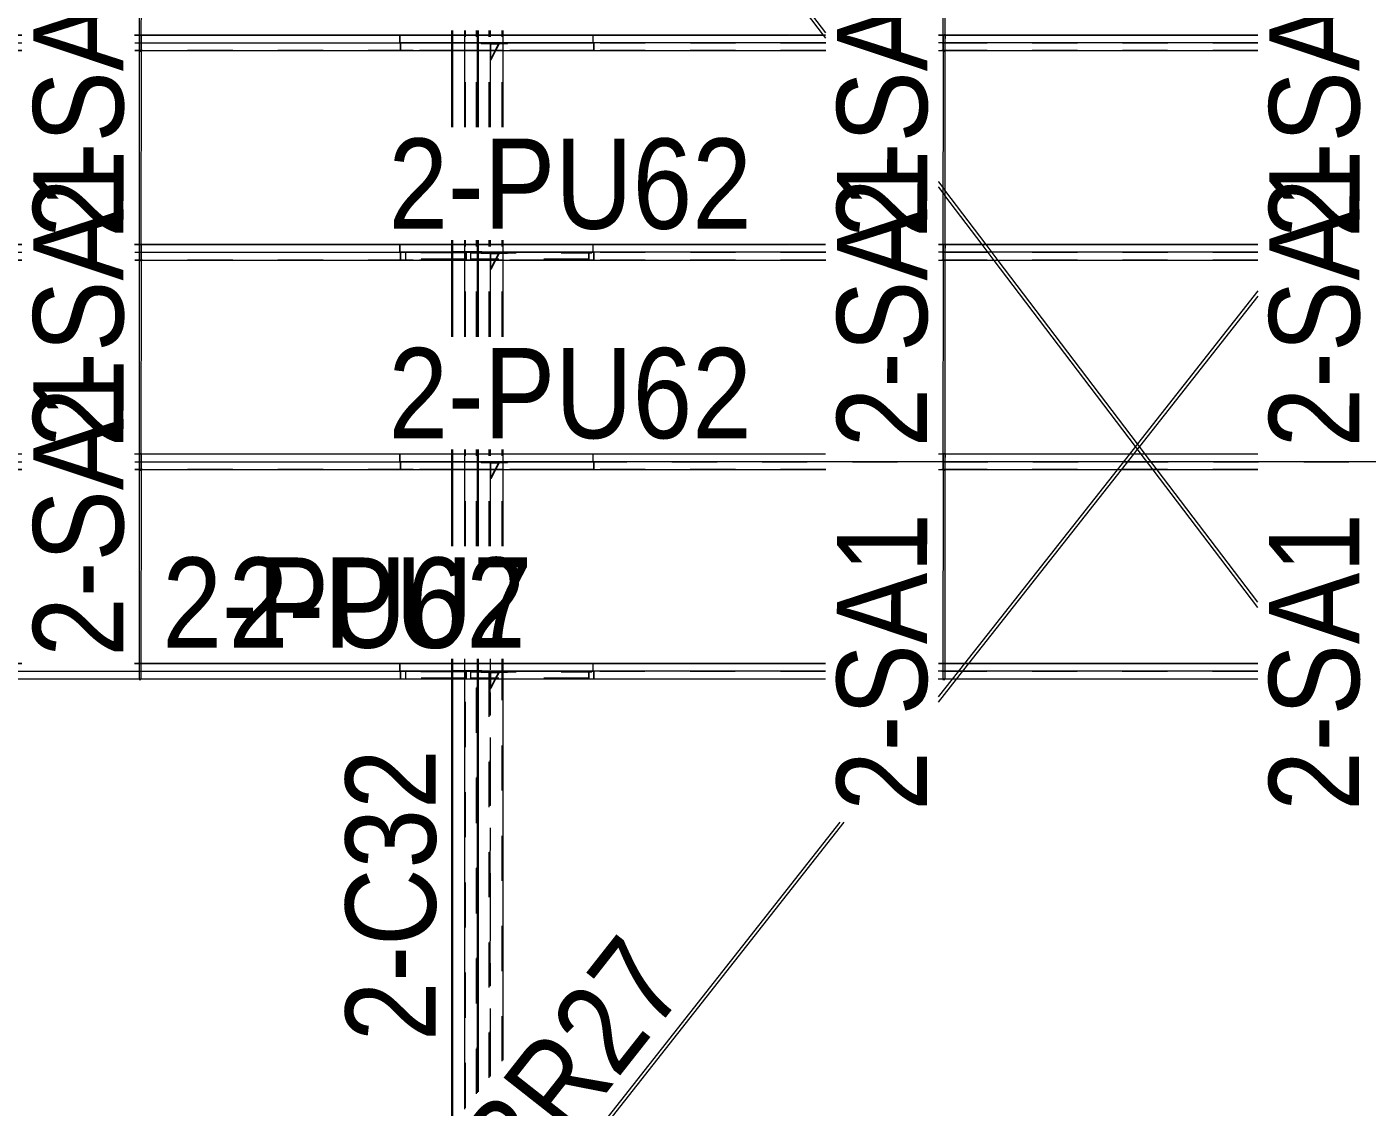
# Model space of a CAD drawing. Header units: millimetres. Extents: x -72 to 1100, y -472 to 348.
# Drawn here: x 29.5 to 88.9, y 9.3 to 57.2 of the extents above; entities that cross this region are included whole.
import ezdxf

# ---------------------------------------------------------------- set-up
doc = ezdxf.new("R2010")
doc.units = ezdxf.units.MM
for name, pattern in [('XKITLINE00', [0]), ('XKITLINE02', [4, 2, -2]), ('XKITLINE03', [6, 3, -1, 1, -1])]:
    doc.linetypes.add(name, pattern=pattern)
for name, color, linetype, lineweight in [('Part', 2, 'Continuous', 0), ('PartMark', 7, 'Continuous', 0), ('S-grid', 1, 'Continuous', 0)]:
    doc.layers.add(name, color=color, linetype=linetype, lineweight=lineweight)
doc.styles.add('ARIAL', font='ARIAL.TTF')

# ---------------------------------------------------------------- blocks, each defined once
blk = doc.blocks.new('*A123')
at = {"layer": 'Part', "color": 2, "linetype": 'XKITLINE00', "lineweight": 0}
for p, q in [((84.079, 45.478), (78.744, 38.7)), ((84.079, 45.25), (78.832, 38.584)), ((78.654, 38.585), (78.39, 38.25)), ((78.746, 38.474), (78.569, 38.25)), ((77.838, 37.549), (71.081, 28.964)), ((78.017, 37.549), (71.261, 28.964)), ((70.529, 28.263), (69.916, 27.484)), ((70.708, 28.263), (69.916, 27.256)), ((65.549, 21.935), (50.623, 2.971)), ((65.728, 21.935), (50.623, 2.744))]:
    blk.add_line(p, q, dxfattribs=at)
at = {"layer": 'Part', "color": 7, "linetype": 'XKITLINE02', "lineweight": 0}
for p, q in [((78.744, 38.7), (78.654, 38.585)), ((78.39, 38.25), (77.838, 37.549)), ((78.569, 38.25), (78.017, 37.549)), ((78.832, 38.584), (78.746, 38.474)), ((71.081, 28.964), (70.529, 28.263)), ((71.261, 28.964), (70.708, 28.263))]:
    blk.add_line(p, q, dxfattribs=at)
blk = doc.blocks.new('*A124')
at = {"layer": 'Part', "color": 2, "linetype": 'XKITLINE00', "lineweight": 0}
for p, q in [((58.299, 65.406), (64.814, 56.821)), ((58.475, 65.406), (64.918, 56.917)), ((69.921, 50.325), (69.931, 50.311)), ((69.921, 50.092), (69.931, 50.079)), ((69.931, 50.311), (70.121, 50.062)), ((69.931, 50.079), (70.12, 49.829)), ((72.038, 47.536), (70.206, 49.949)), ((71.861, 47.536), (70.206, 49.717)), ((78.654, 38.585), (72.393, 46.834)), ((78.748, 38.695), (72.57, 46.834)), ((78.908, 38.25), (78.742, 38.469)), ((79.085, 38.25), (78.832, 38.584)), ((84.074, 31.444), (79.441, 37.549)), ((84.074, 31.676), (79.617, 37.549))]:
    blk.add_line(p, q, dxfattribs=at)
at = {"layer": 'Part', "color": 7, "linetype": 'XKITLINE02', "lineweight": 0}
for p, q in [((64.814, 56.821), (64.918, 56.684)), ((70.121, 50.062), (70.206, 49.949)), ((70.12, 49.829), (70.206, 49.717)), ((72.393, 46.834), (71.861, 47.536)), ((72.57, 46.834), (72.038, 47.536)), ((78.832, 38.584), (78.748, 38.695)), ((78.742, 38.469), (78.654, 38.585)), ((79.441, 37.549), (78.908, 38.25)), ((79.617, 37.549), (79.085, 38.25))]:
    blk.add_line(p, q, dxfattribs=at)
blk = doc.blocks.new('*A126')
at = {"layer": 'Part', "color": 7, "linetype": 'XKITLINE02', "lineweight": 0}
for p, q in [((46.049, 56.821), (46.049, 56.464)), ((46.052, 56.821), (46.049, 56.821)), ((64.928, 56.464), (46.049, 56.464)), ((46.05, 56.809), (46.052, 56.809)), ((46.052, 56.809), (46.05, 56.809)), ((46.082, 56.477), (46.05, 56.477)), ((46.082, 56.464), (46.082, 56.133)), ((84.081, 56.464), (69.928, 56.464)), ((84.071, 56.821), (70.118, 56.821)), ((70.214, 56.821), (70.118, 56.821)), ((84.071, 56.809), (70.118, 56.809)), ((70.214, 56.809), (70.118, 56.809)), ((46.082, 56.133), (46.08, 56.133)), ((46.08, 56.133), (46.08, 56.12)), ((64.927, 56.133), (46.08, 56.133)), ((46.08, 56.12), (46.082, 56.12)), ((46.082, 56.12), (46.08, 56.12)), ((84.08, 56.133), (69.927, 56.133))]:
    blk.add_line(p, q, dxfattribs=at)
at = {"layer": 'Part', "color": 2, "linetype": 'XKITLINE00', "lineweight": 0}
for p, q in [((46.05, 56.477), (46.05, 56.809)), ((46.052, 56.809), (46.052, 56.821)), ((64.918, 56.821), (46.052, 56.821)), ((64.918, 56.809), (46.052, 56.809)), ((46.082, 56.12), (46.082, 56.477)), ((64.928, 56.477), (46.082, 56.477)), ((69.928, 56.821), (69.918, 56.821)), ((69.928, 56.809), (69.918, 56.809)), ((70.118, 56.821), (69.928, 56.821)), ((70.118, 56.809), (69.928, 56.809)), ((84.081, 56.477), (69.928, 56.477)), ((84.071, 56.821), (70.214, 56.821)), ((84.071, 56.809), (70.214, 56.809)), ((64.927, 56.12), (46.082, 56.12)), ((84.08, 56.12), (69.927, 56.12))]:
    blk.add_line(p, q, dxfattribs=at)
blk = doc.blocks.new('*A127')
at = {"layer": 'Part', "color": 7, "linetype": 'XKITLINE02', "lineweight": 0}
for p, q in [((46.049, 47.536), (46.049, 47.179)), ((46.052, 47.536), (46.049, 47.536)), ((46.05, 47.523), (46.052, 47.523)), ((46.052, 47.523), (46.05, 47.523)), ((84.071, 47.536), (70.118, 47.536)), ((70.214, 47.536), (70.118, 47.536)), ((84.071, 47.523), (70.118, 47.523)), ((70.214, 47.523), (70.118, 47.523)), ((64.928, 47.179), (46.049, 47.179)), ((46.082, 47.191), (46.05, 47.191)), ((46.082, 47.179), (46.082, 46.847)), ((84.081, 47.179), (69.928, 47.179)), ((46.082, 46.847), (46.08, 46.847)), ((46.08, 46.847), (46.08, 46.834)), ((64.927, 46.847), (46.08, 46.847)), ((46.08, 46.834), (46.082, 46.834)), ((46.082, 46.834), (46.08, 46.834)), ((84.08, 46.847), (69.927, 46.847))]:
    blk.add_line(p, q, dxfattribs=at)
at = {"layer": 'Part', "color": 2, "linetype": 'XKITLINE00', "lineweight": 0}
for p, q in [((46.05, 47.191), (46.05, 47.523)), ((46.052, 47.523), (46.052, 47.536)), ((64.918, 47.536), (46.052, 47.536)), ((64.918, 47.523), (46.052, 47.523)), ((69.928, 47.536), (69.918, 47.536)), ((69.928, 47.523), (69.918, 47.523)), ((70.118, 47.536), (69.928, 47.536)), ((70.118, 47.523), (69.928, 47.523)), ((84.071, 47.536), (70.214, 47.536)), ((84.071, 47.523), (70.214, 47.523)), ((46.082, 46.834), (46.082, 47.191)), ((64.928, 47.191), (46.082, 47.191)), ((84.081, 47.191), (69.928, 47.191)), ((64.927, 46.834), (46.082, 46.834)), ((84.08, 46.834), (69.927, 46.834))]:
    blk.add_line(p, q, dxfattribs=at)
blk = doc.blocks.new('*A128')
at = {"layer": 'Part', "color": 7, "linetype": 'XKITLINE02', "lineweight": 0}
for p, q in [((46.049, 38.25), (46.049, 37.893)), ((46.052, 38.25), (46.049, 38.25)), ((46.05, 38.237), (46.052, 38.237)), ((46.052, 38.237), (46.05, 38.237)), ((84.071, 38.25), (70.118, 38.25)), ((70.214, 38.25), (70.118, 38.25)), ((84.071, 38.237), (70.118, 38.237)), ((70.214, 38.237), (70.118, 38.237)), ((112.11, 37.893), (46.049, 37.893)), ((46.082, 37.906), (46.05, 37.906)), ((46.082, 37.561), (46.08, 37.561)), ((46.08, 37.561), (46.08, 37.549)), ((64.927, 37.561), (46.08, 37.561)), ((46.08, 37.549), (46.082, 37.549)), ((46.082, 37.549), (46.08, 37.549)), ((46.082, 37.893), (46.082, 37.561)), ((84.08, 37.561), (69.927, 37.561))]:
    blk.add_line(p, q, dxfattribs=at)
at = {"layer": 'Part', "color": 2, "linetype": 'XKITLINE00', "lineweight": 0}
for p, q in [((46.05, 37.906), (46.05, 38.237)), ((46.052, 38.237), (46.052, 38.25)), ((64.918, 38.25), (46.052, 38.25)), ((64.918, 38.237), (46.052, 38.237)), ((70.118, 38.25), (69.918, 38.25)), ((70.118, 38.237), (69.918, 38.237)), ((84.071, 38.25), (70.214, 38.25)), ((84.071, 38.237), (70.214, 38.237)), ((46.082, 37.549), (46.082, 37.906)), ((112.11, 37.906), (46.082, 37.906)), ((64.927, 37.549), (46.082, 37.549)), ((84.08, 37.549), (69.927, 37.549))]:
    blk.add_line(p, q, dxfattribs=at)
blk = doc.blocks.new('*A129')
at = {"layer": 'Part', "color": 7, "linetype": 'XKITLINE02', "lineweight": 0}
for p, q in [((46.049, 28.964), (46.049, 28.607)), ((46.052, 28.964), (46.049, 28.964)), ((64.917, 28.607), (46.049, 28.607)), ((46.05, 28.951), (46.052, 28.951)), ((46.052, 28.951), (46.05, 28.951)), ((46.082, 28.62), (46.05, 28.62)), ((46.082, 28.607), (46.082, 28.276)), ((84.07, 28.607), (69.917, 28.607)), ((84.071, 28.964), (70.118, 28.964)), ((70.203, 28.964), (70.118, 28.964)), ((84.071, 28.951), (70.118, 28.951)), ((70.203, 28.951), (70.118, 28.951)), ((46.082, 28.276), (46.08, 28.276)), ((46.08, 28.276), (46.08, 28.263)), ((64.917, 28.276), (46.08, 28.276)), ((46.08, 28.263), (46.082, 28.263)), ((46.082, 28.263), (46.08, 28.263)), ((84.07, 28.276), (69.917, 28.276))]:
    blk.add_line(p, q, dxfattribs=at)
at = {"layer": 'Part', "color": 2, "linetype": 'XKITLINE00', "lineweight": 0}
for p, q in [((46.05, 28.62), (46.05, 28.951)), ((46.052, 28.951), (46.052, 28.964)), ((64.918, 28.964), (46.052, 28.964)), ((64.918, 28.951), (46.052, 28.951)), ((46.082, 28.263), (46.082, 28.62)), ((64.917, 28.62), (46.082, 28.62)), ((84.07, 28.62), (69.917, 28.62)), ((70.118, 28.964), (69.918, 28.964)), ((70.118, 28.951), (69.918, 28.951)), ((84.071, 28.964), (70.203, 28.964)), ((84.071, 28.951), (70.203, 28.951)), ((64.917, 28.263), (46.082, 28.263)), ((84.07, 28.263), (69.917, 28.263))]:
    blk.add_line(p, q, dxfattribs=at)
blk = doc.blocks.new('*A186')
at = {"layer": 'S-grid', "color": 1, "linetype": 'XKITLINE03', "lineweight": 0}
for p, q in [((50.071, 52.736), (50.071, 57.021)), ((50.071, 43.45), (50.071, 47.736)), ((50.071, 34.164), (50.071, 38.45)), ((50.071, 34.164), (50.071, 34.164)), ((50.071, 10.677), (50.071, 29.164))]:
    blk.add_line(p, q, dxfattribs=at)
blk = doc.blocks.new('*A187')
at = {"layer": 'Part', "color": 2, "linetype": 'XKITLINE00', "lineweight": 0}
for p, q in [((48.346, 57.021), (48.346, 56.821)), ((48.383, 57.021), (48.383, 56.821)), ((48.913, 57.021), (48.913, 56.821)), ((49.483, 57.021), (49.483, 56.821)), ((49.52, 57.021), (49.52, 56.821)), ((50.623, 57.021), (50.623, 56.821)), ((48.346, 56.12), (48.346, 52.736)), ((48.383, 56.12), (48.383, 52.736)), ((48.913, 56.12), (48.913, 52.736)), ((49.483, 56.12), (49.483, 52.736)), ((49.52, 56.12), (49.52, 52.736)), ((50.623, 56.12), (50.623, 52.736)), ((48.346, 47.736), (48.346, 47.536)), ((48.383, 47.736), (48.383, 47.536)), ((48.913, 47.736), (48.913, 47.536)), ((49.483, 47.736), (49.483, 47.536)), ((49.52, 47.736), (49.52, 47.536)), ((50.623, 47.736), (50.623, 47.536)), ((48.346, 46.834), (48.346, 43.45)), ((48.383, 46.834), (48.383, 43.45)), ((48.913, 46.834), (48.913, 43.45)), ((49.483, 46.834), (49.483, 43.45)), ((49.52, 46.834), (49.52, 43.45)), ((50.623, 46.834), (50.623, 43.45)), ((48.346, 38.45), (48.346, 38.25)), ((48.383, 38.45), (48.383, 38.25)), ((48.913, 38.45), (48.913, 38.25)), ((49.483, 38.45), (49.483, 38.25)), ((49.52, 38.45), (49.52, 38.25)), ((50.623, 38.45), (50.623, 38.25)), ((48.346, 37.549), (48.346, 34.164)), ((48.383, 37.549), (48.383, 34.164)), ((48.913, 37.549), (48.913, 34.164)), ((49.483, 37.549), (49.483, 34.164)), ((49.52, 37.549), (49.52, 34.164)), ((50.623, 37.549), (50.623, 34.164)), ((48.346, 34.164), (48.346, 34.164)), ((48.383, 34.164), (48.383, 34.164)), ((48.913, 34.164), (48.913, 34.164)), ((49.483, 34.164), (49.483, 34.164)), ((49.52, 34.164), (49.52, 34.164)), ((50.623, 34.164), (50.623, 34.164)), ((48.346, 29.164), (48.346, 28.964)), ((48.383, 29.164), (48.383, 28.964)), ((48.913, 29.164), (48.913, 28.964)), ((49.483, 29.164), (49.483, 28.964)), ((49.52, 29.164), (49.52, 28.964)), ((50.623, 29.164), (50.623, 28.964)), ((48.346, 28.263), (48.346, 8.486)), ((48.383, 28.263), (48.383, 8.533)), ((48.913, 28.263), (48.913, 9.206)), ((49.483, 28.263), (49.483, 9.93)), ((49.52, 28.263), (49.52, 9.977)), ((50.623, 28.263), (50.623, 11.379))]:
    blk.add_line(p, q, dxfattribs=at)
at = {"layer": 'Part', "color": 7, "linetype": 'XKITLINE02', "lineweight": 0}
for p, q in [((48.346, 56.821), (48.346, 56.12)), ((48.383, 56.821), (48.383, 56.12)), ((48.913, 56.821), (48.913, 56.12)), ((48.957, 52.736), (48.957, 57.021)), ((49.45, 52.736), (49.45, 57.021)), ((49.483, 56.821), (49.483, 56.12)), ((49.487, 52.736), (49.487, 57.021)), ((49.52, 56.821), (49.52, 56.12)), ((50.013, 52.736), (50.013, 57.021)), ((50.057, 52.736), (50.057, 57.021)), ((50.587, 52.736), (50.587, 57.021)), ((50.623, 56.821), (50.623, 56.12)), ((48.346, 47.536), (48.346, 46.834)), ((48.383, 47.536), (48.383, 46.834)), ((48.913, 47.536), (48.913, 46.834)), ((48.957, 43.45), (48.957, 47.736)), ((49.45, 43.45), (49.45, 47.736)), ((49.483, 47.536), (49.483, 46.834)), ((49.487, 43.45), (49.487, 47.736)), ((49.52, 47.536), (49.52, 46.834)), ((50.013, 43.45), (50.013, 47.736)), ((50.057, 43.45), (50.057, 47.736)), ((50.587, 43.45), (50.587, 47.736)), ((50.623, 47.536), (50.623, 46.834)), ((48.346, 38.25), (48.346, 37.549)), ((48.383, 38.25), (48.383, 37.549)), ((48.913, 38.25), (48.913, 37.549)), ((48.957, 34.164), (48.957, 38.45)), ((49.45, 34.164), (49.45, 38.45)), ((49.483, 38.25), (49.483, 37.549)), ((49.487, 34.164), (49.487, 38.45)), ((49.52, 38.25), (49.52, 37.549)), ((50.013, 34.164), (50.013, 38.45)), ((50.057, 34.164), (50.057, 38.45)), ((50.587, 34.164), (50.587, 38.45)), ((50.623, 38.25), (50.623, 37.549)), ((48.957, 34.164), (48.957, 34.164)), ((49.45, 34.164), (49.45, 34.164)), ((49.487, 34.164), (49.487, 34.164)), ((50.013, 34.164), (50.013, 34.164)), ((50.057, 34.164), (50.057, 34.164)), ((50.587, 34.164), (50.587, 34.164)), ((48.957, 9.262), (48.957, 29.164)), ((49.45, 9.889), (49.45, 29.164)), ((49.487, 9.935), (49.487, 29.164)), ((50.013, 10.603), (50.013, 29.164)), ((50.057, 10.659), (50.057, 29.164)), ((50.587, 11.332), (50.587, 29.164)), ((48.346, 28.964), (48.346, 28.263)), ((48.383, 28.964), (48.383, 28.263)), ((48.913, 28.964), (48.913, 28.263)), ((49.483, 28.964), (49.483, 28.263)), ((49.52, 28.964), (49.52, 28.263)), ((50.623, 28.964), (50.623, 28.263))]:
    blk.add_line(p, q, dxfattribs=at)
blk = doc.blocks.new('*A193')
at = {"layer": 'Part', "color": 2, "linetype": 'XKITLINE00', "lineweight": 0}
for p, q in [((0.11, 47.536), (0.107, 47.536)), ((0.107, 47.536), (0.107, 47.179)), ((0.107, 47.191), (0.107, 47.523)), ((0.107, 47.523), (0.11, 47.523)), ((0.11, 47.523), (0.11, 47.536)), ((12.832, 47.536), (0.11, 47.536)), ((12.832, 47.523), (0.11, 47.523)), ((17.842, 47.536), (17.832, 47.536)), ((17.842, 47.523), (17.832, 47.523)), ((18.032, 47.536), (17.842, 47.536)), ((18.032, 47.523), (17.842, 47.523)), ((29.298, 47.536), (18.128, 47.536)), ((29.298, 47.523), (18.128, 47.523)), ((34.309, 47.536), (34.298, 47.536)), ((34.309, 47.523), (34.298, 47.523)), ((34.498, 47.536), (34.309, 47.536)), ((34.498, 47.523), (34.309, 47.523)), ((54.621, 47.536), (34.594, 47.536)), ((54.621, 47.523), (34.594, 47.523)), ((54.618, 47.191), (54.618, 47.523)), ((54.621, 47.523), (54.621, 47.536)), ((0.107, 47.191), (12.842, 47.191)), ((0.107, 47.179), (0.14, 47.179)), ((0.14, 46.834), (0.14, 47.191)), ((0.14, 47.179), (0.14, 46.847)), ((17.842, 47.191), (29.308, 47.191)), ((34.308, 47.191), (54.651, 47.191)), ((54.651, 47.191), (54.651, 46.834)), ((0.14, 46.847), (0.137, 46.847)), ((0.137, 46.847), (0.137, 46.834)), ((0.137, 46.834), (0.14, 46.834)), ((12.842, 46.834), (0.14, 46.834)), ((29.308, 46.834), (17.842, 46.834)), ((54.651, 46.834), (34.308, 46.834))]:
    blk.add_line(p, q, dxfattribs=at)
at = {"layer": 'Part', "color": 7, "linetype": 'XKITLINE02', "lineweight": 0}
for p, q in [((0.11, 47.523), (0.107, 47.523)), ((18.128, 47.536), (18.032, 47.536)), ((29.298, 47.523), (18.032, 47.523)), ((18.128, 47.523), (18.032, 47.523)), ((34.309, 47.523), (34.298, 47.523)), ((34.594, 47.523), (34.309, 47.523)), ((34.594, 47.536), (34.498, 47.536)), ((54.618, 47.179), (54.618, 47.536)), ((12.842, 47.179), (0.14, 47.179)), ((29.308, 47.179), (17.842, 47.179)), ((54.651, 47.179), (34.308, 47.179)), ((54.651, 46.847), (54.651, 47.179)), ((12.842, 46.847), (0.137, 46.847)), ((0.14, 46.834), (0.137, 46.834)), ((29.308, 46.847), (17.842, 46.847)), ((54.651, 46.847), (34.308, 46.847)), ((54.648, 46.834), (54.648, 46.847))]:
    blk.add_line(p, q, dxfattribs=at)
blk = doc.blocks.new('*A194')
at = {"layer": 'Part', "color": 2, "linetype": 'XKITLINE00', "lineweight": 0}
for p, q in [((0.11, 38.25), (0.107, 38.25)), ((0.107, 38.25), (0.107, 37.893)), ((0.107, 37.906), (0.107, 38.237)), ((0.107, 38.237), (0.11, 38.237)), ((0.11, 38.237), (0.11, 38.25)), ((12.832, 38.25), (0.11, 38.25)), ((12.832, 38.237), (0.11, 38.237)), ((18.032, 38.25), (17.832, 38.25)), ((18.032, 38.237), (17.832, 38.237)), ((29.298, 38.25), (18.128, 38.25)), ((29.298, 38.237), (18.128, 38.237)), ((34.309, 38.25), (34.298, 38.25)), ((34.309, 38.237), (34.298, 38.237)), ((34.498, 38.25), (34.309, 38.25)), ((34.498, 38.237), (34.309, 38.237)), ((54.621, 38.25), (34.594, 38.25)), ((54.621, 38.237), (34.594, 38.237)), ((54.618, 37.906), (54.618, 38.237)), ((54.621, 38.237), (54.621, 38.25)), ((0.107, 37.906), (29.308, 37.906)), ((0.107, 37.893), (0.14, 37.893)), ((0.14, 37.561), (0.137, 37.561)), ((0.137, 37.561), (0.137, 37.549)), ((0.137, 37.549), (0.14, 37.549)), ((0.14, 37.549), (0.14, 37.906)), ((0.14, 37.893), (0.14, 37.561)), ((12.842, 37.549), (0.14, 37.549)), ((29.308, 37.549), (17.842, 37.549)), ((34.308, 37.906), (54.651, 37.906)), ((54.651, 37.549), (34.308, 37.549)), ((54.651, 37.906), (54.651, 37.549))]:
    blk.add_line(p, q, dxfattribs=at)
at = {"layer": 'Part', "color": 7, "linetype": 'XKITLINE02', "lineweight": 0}
for p, q in [((0.11, 38.237), (0.107, 38.237)), ((18.128, 38.25), (18.032, 38.25)), ((29.298, 38.237), (18.032, 38.237)), ((18.128, 38.237), (18.032, 38.237)), ((34.309, 38.237), (34.298, 38.237)), ((34.594, 38.237), (34.309, 38.237)), ((34.594, 38.25), (34.498, 38.25)), ((54.618, 37.893), (54.618, 38.25)), ((12.842, 37.561), (0.137, 37.561)), ((0.14, 37.549), (0.137, 37.549)), ((29.308, 37.893), (0.14, 37.893)), ((29.308, 37.561), (17.842, 37.561)), ((54.651, 37.893), (34.308, 37.893)), ((54.651, 37.561), (34.308, 37.561)), ((54.648, 37.549), (54.648, 37.561)), ((54.651, 37.561), (54.651, 37.893))]:
    blk.add_line(p, q, dxfattribs=at)
blk = doc.blocks.new('*A195')
at = {"layer": 'Part', "color": 2, "linetype": 'XKITLINE00', "lineweight": 0}
for p, q in [((0.11, 28.964), (0.107, 28.964)), ((0.107, 28.964), (0.107, 28.607)), ((0.107, 28.62), (0.107, 28.951)), ((0.107, 28.951), (0.11, 28.951)), ((0.107, 28.62), (12.832, 28.62)), ((0.107, 28.607), (0.14, 28.607)), ((0.11, 28.951), (0.11, 28.964)), ((12.832, 28.964), (0.11, 28.964)), ((12.832, 28.951), (0.11, 28.951)), ((0.14, 28.263), (0.14, 28.62)), ((0.14, 28.607), (0.14, 28.276)), ((18.032, 28.964), (17.832, 28.964)), ((18.032, 28.951), (17.832, 28.951)), ((17.832, 28.62), (54.651, 28.62)), ((29.298, 28.964), (18.117, 28.964)), ((29.298, 28.951), (18.117, 28.951)), ((34.498, 28.964), (34.298, 28.964)), ((34.498, 28.951), (34.298, 28.951)), ((54.621, 28.964), (34.584, 28.964)), ((54.621, 28.951), (34.584, 28.951)), ((54.618, 28.62), (54.618, 28.951)), ((54.621, 28.951), (54.621, 28.964)), ((54.651, 28.62), (54.651, 28.263)), ((0.14, 28.276), (0.137, 28.276)), ((0.137, 28.276), (0.137, 28.263)), ((0.137, 28.263), (0.14, 28.263)), ((12.831, 28.263), (0.14, 28.263)), ((54.651, 28.263), (17.831, 28.263))]:
    blk.add_line(p, q, dxfattribs=at)
at = {"layer": 'Part', "color": 7, "linetype": 'XKITLINE02', "lineweight": 0}
for p, q in [((0.11, 28.951), (0.107, 28.951)), ((12.832, 28.607), (0.14, 28.607)), ((54.651, 28.607), (17.832, 28.607)), ((18.117, 28.964), (18.032, 28.964)), ((29.298, 28.951), (18.032, 28.951)), ((18.117, 28.951), (18.032, 28.951)), ((34.584, 28.951), (34.298, 28.951)), ((34.584, 28.964), (34.498, 28.964)), ((54.618, 28.607), (54.618, 28.964)), ((54.651, 28.276), (54.651, 28.607)), ((12.831, 28.276), (0.137, 28.276)), ((0.14, 28.263), (0.137, 28.263)), ((54.651, 28.276), (17.831, 28.276)), ((54.648, 28.263), (54.648, 28.276))]:
    blk.add_line(p, q, dxfattribs=at)
blk = doc.blocks.new('*A197')
at = {"layer": 'Part', "color": 7, "linetype": 'XKITLINE02', "lineweight": 0}
for p, q in [((34.509, 38.256), (34.508, 37.541)), ((34.509, 38.256), (34.524, 38.258)), ((34.519, 38.254), (34.509, 38.256)), ((34.548, 38.253), (34.519, 38.254)), ((34.524, 38.258), (34.555, 38.259)), ((34.579, 38.253), (34.548, 38.253)), ((34.584, 38.257), (34.555, 38.259)), ((34.594, 38.255), (34.579, 38.253)), ((34.594, 37.906), (34.593, 37.549)), ((34.498, 28.62), (34.498, 28.263)), ((34.583, 28.62), (34.583, 28.263))]:
    blk.add_line(p, q, dxfattribs=at)
at = {"layer": 'Part', "color": 2, "linetype": 'XKITLINE00', "lineweight": 0}
for p, q in [((34.584, 38.257), (34.584, 38.257)), ((34.584, 38.257), (34.594, 38.255)), ((34.594, 38.255), (34.594, 37.906)), ((34.508, 37.541), (34.498, 28.62)), ((34.593, 37.549), (34.583, 28.62)), ((34.498, 28.258), (34.498, 28.263)), ((34.513, 28.26), (34.498, 28.258)), ((34.498, 28.258), (34.507, 28.255)), ((34.507, 28.255), (34.536, 28.254)), ((34.544, 28.26), (34.513, 28.26)), ((34.536, 28.254), (34.568, 28.255)), ((34.573, 28.259), (34.544, 28.26)), ((34.568, 28.255), (34.583, 28.257)), ((34.583, 28.257), (34.573, 28.259)), ((34.583, 28.257), (34.583, 28.263))]:
    blk.add_line(p, q, dxfattribs=at)
blk = doc.blocks.new('*A199')
at = {"layer": 'Part', "color": 7, "linetype": 'XKITLINE02', "lineweight": 0}
for p, q in [((34.509, 47.542), (34.508, 46.827)), ((34.509, 47.542), (34.524, 47.544)), ((34.519, 47.539), (34.509, 47.542)), ((34.548, 47.538), (34.519, 47.539)), ((34.524, 47.544), (34.555, 47.544)), ((34.579, 47.539), (34.548, 47.538)), ((34.584, 47.543), (34.555, 47.544)), ((34.594, 47.541), (34.579, 47.539)), ((34.594, 47.191), (34.593, 46.834)), ((34.498, 37.906), (34.498, 37.549)), ((34.583, 37.906), (34.583, 37.549))]:
    blk.add_line(p, q, dxfattribs=at)
at = {"layer": 'Part', "color": 2, "linetype": 'XKITLINE00', "lineweight": 0}
for p, q in [((34.584, 47.543), (34.584, 47.543)), ((34.584, 47.543), (34.594, 47.541)), ((34.594, 47.541), (34.594, 47.191)), ((34.508, 46.827), (34.498, 37.906)), ((34.593, 46.834), (34.583, 37.906)), ((34.498, 37.543), (34.498, 37.549)), ((34.513, 37.545), (34.498, 37.543)), ((34.498, 37.543), (34.507, 37.541)), ((34.507, 37.541), (34.536, 37.54)), ((34.544, 37.546), (34.513, 37.545)), ((34.536, 37.54), (34.568, 37.541)), ((34.573, 37.545), (34.544, 37.546)), ((34.568, 37.541), (34.583, 37.543)), ((34.583, 37.543), (34.573, 37.545)), ((34.583, 37.543), (34.583, 37.549))]:
    blk.add_line(p, q, dxfattribs=at)
blk = doc.blocks.new('*A201')
at = {"layer": 'Part', "color": 7, "linetype": 'XKITLINE02', "lineweight": 0}
for p, q in [((34.509, 56.827), (34.508, 56.116)), ((34.509, 56.827), (34.524, 56.829)), ((34.519, 56.825), (34.509, 56.827)), ((34.548, 56.824), (34.519, 56.825)), ((34.524, 56.829), (34.555, 56.83)), ((34.579, 56.825), (34.548, 56.824)), ((34.584, 56.829), (34.555, 56.83)), ((34.594, 56.827), (34.579, 56.825)), ((34.594, 56.477), (34.593, 56.12)), ((34.508, 56.116), (34.508, 56.113)), ((34.498, 47.191), (34.498, 46.834)), ((34.583, 47.191), (34.583, 46.834))]:
    blk.add_line(p, q, dxfattribs=at)
at = {"layer": 'Part', "color": 2, "linetype": 'XKITLINE00', "lineweight": 0}
for p, q in [((34.584, 56.829), (34.584, 56.829)), ((34.584, 56.829), (34.594, 56.827)), ((34.594, 56.827), (34.594, 56.477)), ((34.508, 56.113), (34.498, 47.191)), ((34.593, 56.12), (34.583, 47.191)), ((34.498, 46.829), (34.498, 46.834)), ((34.513, 46.831), (34.498, 46.829)), ((34.498, 46.829), (34.507, 46.827)), ((34.507, 46.827), (34.536, 46.826)), ((34.544, 46.832), (34.513, 46.831)), ((34.536, 46.826), (34.568, 46.826)), ((34.573, 46.831), (34.544, 46.832)), ((34.568, 46.826), (34.583, 46.828)), ((34.583, 46.828), (34.573, 46.831)), ((34.583, 46.828), (34.583, 46.834))]:
    blk.add_line(p, q, dxfattribs=at)
blk = doc.blocks.new('*A203')
at = {"layer": 'Part', "color": 7, "linetype": 'XKITLINE02', "lineweight": 0}
for p, q in [((54.566, 28.607), (49.199, 28.607)), ((49.199, 28.321), (49.199, 28.607)), ((49.205, 28.593), (54.566, 28.593)), ((49.205, 28.321), (49.205, 28.593)), ((49.337, 28.607), (49.337, 28.593)), ((54.427, 28.607), (54.427, 28.321)), ((54.434, 28.321), (54.434, 28.593)), ((54.566, 28.593), (54.566, 28.607)), ((54.434, 28.321), (49.199, 28.321)), ((54.427, 28.321), (54.434, 28.321))]:
    blk.add_line(p, q, dxfattribs=at)
blk = doc.blocks.new('*A204')
at = {"layer": 'Part', "color": 7, "linetype": 'XKITLINE02', "lineweight": 0}
for p, q in [((48.994, 28.607), (46.117, 28.607)), ((46.117, 28.607), (46.117, 28.593)), ((48.984, 28.593), (46.117, 28.593)), ((46.315, 28.321), (46.315, 28.593)), ((46.325, 28.321), (46.325, 28.607)), ((48.786, 28.593), (48.786, 28.607)), ((48.984, 28.321), (48.984, 28.593)), ((48.994, 28.607), (48.994, 28.321)), ((48.994, 28.321), (46.315, 28.321))]:
    blk.add_line(p, q, dxfattribs=at)
blk = doc.blocks.new('*A205')
at = {"layer": 'Part', "color": 7, "linetype": 'XKITLINE02', "lineweight": 0}
for p, q in [((49.685, 28.643), (49.011, 28.643)), ((49.011, 28.607), (49.011, 28.643)), ((49.685, 28.607), (49.011, 28.607)), ((49.055, 28.607), (49.055, 28.643)), ((49.212, 28.607), (49.212, 28.643)), ((49.433, 28.607), (49.433, 28.643)), ((49.685, 28.643), (49.685, 28.607))]:
    blk.add_line(p, q, dxfattribs=at)
blk = doc.blocks.new('*A206')
at = {"layer": 'Part', "color": 7, "linetype": 'XKITLINE02', "lineweight": 0}
for p, q in [((48.437, 28.607), (48.437, 28.643)), ((49.161, 28.643), (48.437, 28.643)), ((49.161, 28.607), (48.437, 28.607)), ((48.688, 28.643), (48.688, 28.607)), ((48.815, 28.607), (48.815, 28.643)), ((48.96, 28.607), (48.96, 28.643)), ((49.161, 28.607), (49.161, 28.643))]:
    blk.add_line(p, q, dxfattribs=at)
blk = doc.blocks.new('*A207')
at = {"layer": 'Part', "color": 7, "linetype": 'XKITLINE02', "lineweight": 0}
for p, q in [((50.056, 28.571), (50.056, 28.263)), ((50.427, 28.571), (50.056, 28.571)), ((50.056, 28.571), (50.087, 28.571)), ((50.087, 27.857), (50.087, 28.571)), ((50.087, 28.571), (50.458, 28.571)), ((50.427, 28.571), (50.267, 28.263)), ((50.458, 28.571), (50.298, 28.263)), ((50.427, 28.571), (50.458, 28.571))]:
    blk.add_line(p, q, dxfattribs=at)
at = {"layer": 'Part', "color": 2, "linetype": 'XKITLINE00', "lineweight": 0}
for p, q in [((50.056, 28.263), (50.056, 27.857)), ((50.267, 28.263), (50.056, 27.857)), ((50.298, 28.263), (50.087, 27.857)), ((50.056, 27.857), (50.087, 27.857))]:
    blk.add_line(p, q, dxfattribs=at)
blk = doc.blocks.new('*A208')
at = {"layer": 'Part', "color": 7, "linetype": 'XKITLINE02', "lineweight": 0}
for p, q in [((50.829, 28.607), (49.661, 28.607)), ((49.661, 28.607), (49.661, 28.571)), ((50.829, 28.571), (49.661, 28.571)), ((49.901, 28.571), (49.901, 28.607)), ((49.93, 28.571), (49.93, 28.607)), ((50.481, 28.607), (50.481, 28.571)), ((50.795, 28.571), (50.795, 28.607)), ((50.829, 28.571), (50.829, 28.607))]:
    blk.add_line(p, q, dxfattribs=at)
blk = doc.blocks.new('*A209')
at = {"layer": 'Part', "color": 7, "linetype": 'XKITLINE02', "lineweight": 0}
for p, q in [((50.056, 37.857), (50.056, 37.549)), ((50.427, 37.857), (50.056, 37.857)), ((50.056, 37.857), (50.087, 37.857)), ((50.087, 37.143), (50.087, 37.857)), ((50.087, 37.857), (50.458, 37.857)), ((50.427, 37.857), (50.267, 37.549)), ((50.458, 37.857), (50.298, 37.549)), ((50.427, 37.857), (50.458, 37.857))]:
    blk.add_line(p, q, dxfattribs=at)
at = {"layer": 'Part', "color": 2, "linetype": 'XKITLINE00', "lineweight": 0}
for p, q in [((50.056, 37.549), (50.056, 37.143)), ((50.267, 37.549), (50.056, 37.143)), ((50.298, 37.549), (50.087, 37.143)), ((50.056, 37.143), (50.087, 37.143))]:
    blk.add_line(p, q, dxfattribs=at)
blk = doc.blocks.new('*A210')
at = {"layer": 'Part', "color": 7, "linetype": 'XKITLINE02', "lineweight": 0}
for p, q in [((50.829, 37.893), (49.661, 37.893)), ((49.661, 37.893), (49.661, 37.857)), ((50.829, 37.857), (49.661, 37.857)), ((49.901, 37.857), (49.901, 37.893)), ((49.93, 37.857), (49.93, 37.893)), ((50.481, 37.893), (50.481, 37.857)), ((50.795, 37.857), (50.795, 37.893)), ((50.829, 37.857), (50.829, 37.893))]:
    blk.add_line(p, q, dxfattribs=at)
blk = doc.blocks.new('*A211')
at = {"layer": 'Part', "color": 7, "linetype": 'XKITLINE02', "lineweight": 0}
for p, q in [((70.128, 38.256), (70.127, 37.541)), ((70.128, 38.256), (70.143, 38.258)), ((70.138, 38.254), (70.128, 38.256)), ((70.167, 38.253), (70.138, 38.254)), ((70.143, 38.258), (70.175, 38.259)), ((70.198, 38.253), (70.167, 38.253)), ((70.203, 38.257), (70.175, 38.259)), ((70.214, 38.255), (70.198, 38.253)), ((70.213, 37.906), (70.213, 37.549)), ((70.117, 28.62), (70.117, 28.263)), ((70.203, 28.62), (70.202, 28.263))]:
    blk.add_line(p, q, dxfattribs=at)
at = {"layer": 'Part', "color": 2, "linetype": 'XKITLINE00', "lineweight": 0}
for p, q in [((70.204, 38.257), (70.203, 38.257)), ((70.204, 38.257), (70.214, 38.255)), ((70.214, 38.255), (70.213, 37.906)), ((70.127, 37.541), (70.117, 28.62)), ((70.213, 37.549), (70.203, 28.62)), ((70.117, 28.258), (70.117, 28.263)), ((70.132, 28.26), (70.117, 28.258)), ((70.117, 28.258), (70.127, 28.255)), ((70.127, 28.255), (70.156, 28.254)), ((70.164, 28.26), (70.132, 28.26)), ((70.156, 28.254), (70.187, 28.255)), ((70.193, 28.259), (70.164, 28.26)), ((70.187, 28.255), (70.202, 28.257)), ((70.202, 28.257), (70.193, 28.259)), ((70.202, 28.257), (70.202, 28.263))]:
    blk.add_line(p, q, dxfattribs=at)
blk = doc.blocks.new('*A212')
at = {"layer": 'Part', "color": 7, "linetype": 'XKITLINE02', "lineweight": 0}
for p, q in [((54.566, 47.179), (49.199, 47.179)), ((49.199, 46.893), (49.199, 47.179)), ((49.205, 47.164), (54.566, 47.164)), ((49.205, 46.893), (49.205, 47.164)), ((49.337, 47.179), (49.337, 47.164)), ((54.427, 47.179), (54.427, 46.893)), ((54.434, 46.893), (54.434, 47.164)), ((54.566, 47.164), (54.566, 47.179)), ((54.434, 46.893), (49.199, 46.893)), ((54.427, 46.893), (54.434, 46.893))]:
    blk.add_line(p, q, dxfattribs=at)
blk = doc.blocks.new('*A213')
at = {"layer": 'Part', "color": 7, "linetype": 'XKITLINE02', "lineweight": 0}
for p, q in [((49.685, 47.214), (49.011, 47.214)), ((49.011, 47.179), (49.011, 47.214)), ((49.685, 47.179), (49.011, 47.179)), ((49.055, 47.179), (49.055, 47.214)), ((49.212, 47.179), (49.212, 47.214)), ((49.433, 47.179), (49.433, 47.214)), ((49.685, 47.214), (49.685, 47.179))]:
    blk.add_line(p, q, dxfattribs=at)
blk = doc.blocks.new('*A214')
at = {"layer": 'Part', "color": 7, "linetype": 'XKITLINE02', "lineweight": 0}
for p, q in [((48.994, 47.179), (46.117, 47.179)), ((46.117, 47.179), (46.117, 47.164)), ((48.984, 47.164), (46.117, 47.164)), ((46.315, 46.893), (46.315, 47.164)), ((46.325, 46.893), (46.325, 47.179)), ((48.786, 47.164), (48.786, 47.179)), ((48.984, 46.893), (48.984, 47.164)), ((48.994, 47.179), (48.994, 46.893)), ((48.994, 46.893), (46.315, 46.893))]:
    blk.add_line(p, q, dxfattribs=at)
blk = doc.blocks.new('*A215')
at = {"layer": 'Part', "color": 7, "linetype": 'XKITLINE02', "lineweight": 0}
for p, q in [((48.437, 47.179), (48.437, 47.214)), ((49.161, 47.214), (48.437, 47.214)), ((49.161, 47.179), (48.437, 47.179)), ((48.688, 47.214), (48.688, 47.179)), ((48.815, 47.179), (48.815, 47.214)), ((48.96, 47.179), (48.96, 47.214)), ((49.161, 47.179), (49.161, 47.214))]:
    blk.add_line(p, q, dxfattribs=at)
blk = doc.blocks.new('*A216')
at = {"layer": 'Part', "color": 7, "linetype": 'XKITLINE02', "lineweight": 0}
for p, q in [((50.829, 47.179), (49.661, 47.179)), ((49.661, 47.179), (49.661, 47.143)), ((50.829, 47.143), (49.661, 47.143)), ((49.901, 47.143), (49.901, 47.179)), ((49.93, 47.143), (49.93, 47.179)), ((50.481, 47.179), (50.481, 47.143)), ((50.795, 47.143), (50.795, 47.179)), ((50.829, 47.143), (50.829, 47.179))]:
    blk.add_line(p, q, dxfattribs=at)
blk = doc.blocks.new('*A217')
at = {"layer": 'Part', "color": 7, "linetype": 'XKITLINE02', "lineweight": 0}
for p, q in [((50.056, 47.143), (50.056, 46.834)), ((50.427, 47.143), (50.056, 47.143)), ((50.056, 47.143), (50.087, 47.143)), ((50.087, 46.429), (50.087, 47.143)), ((50.087, 47.143), (50.458, 47.143)), ((50.427, 47.143), (50.267, 46.834)), ((50.458, 47.143), (50.298, 46.834)), ((50.427, 47.143), (50.458, 47.143))]:
    blk.add_line(p, q, dxfattribs=at)
at = {"layer": 'Part', "color": 2, "linetype": 'XKITLINE00', "lineweight": 0}
for p, q in [((50.056, 46.834), (50.056, 46.429)), ((50.267, 46.834), (50.056, 46.429)), ((50.056, 46.429), (50.087, 46.429)), ((50.298, 46.834), (50.087, 46.429))]:
    blk.add_line(p, q, dxfattribs=at)
blk = doc.blocks.new('*A218')
at = {"layer": 'Part', "color": 7, "linetype": 'XKITLINE02', "lineweight": 0}
for p, q in [((70.128, 47.542), (70.127, 46.827)), ((70.128, 47.542), (70.143, 47.544)), ((70.138, 47.539), (70.128, 47.542)), ((70.167, 47.538), (70.138, 47.539)), ((70.143, 47.544), (70.175, 47.544)), ((70.198, 47.539), (70.167, 47.538)), ((70.203, 47.543), (70.175, 47.544)), ((70.214, 47.541), (70.198, 47.539)), ((70.213, 47.191), (70.213, 46.834)), ((70.117, 37.906), (70.117, 37.549)), ((70.203, 37.906), (70.202, 37.549))]:
    blk.add_line(p, q, dxfattribs=at)
at = {"layer": 'Part', "color": 2, "linetype": 'XKITLINE00', "lineweight": 0}
for p, q in [((70.204, 47.543), (70.203, 47.543)), ((70.204, 47.543), (70.214, 47.541)), ((70.214, 47.541), (70.213, 47.191)), ((70.127, 46.827), (70.117, 37.906)), ((70.213, 46.834), (70.203, 37.906)), ((70.117, 37.543), (70.117, 37.549)), ((70.132, 37.545), (70.117, 37.543)), ((70.117, 37.543), (70.127, 37.541)), ((70.127, 37.541), (70.156, 37.54)), ((70.164, 37.546), (70.132, 37.545)), ((70.156, 37.54), (70.187, 37.541)), ((70.193, 37.545), (70.164, 37.546)), ((70.187, 37.541), (70.202, 37.543)), ((70.202, 37.543), (70.193, 37.545)), ((70.202, 37.543), (70.202, 37.549))]:
    blk.add_line(p, q, dxfattribs=at)
blk = doc.blocks.new('*A219')
at = {"layer": 'Part', "color": 7, "linetype": 'XKITLINE02', "lineweight": 0}
for p, q in [((70.128, 56.827), (70.127, 56.116)), ((70.128, 56.827), (70.143, 56.829)), ((70.138, 56.825), (70.128, 56.827)), ((70.167, 56.824), (70.138, 56.825)), ((70.143, 56.829), (70.175, 56.83)), ((70.198, 56.825), (70.167, 56.824)), ((70.203, 56.829), (70.175, 56.83)), ((70.214, 56.827), (70.198, 56.825)), ((70.213, 56.477), (70.213, 56.12)), ((70.127, 56.116), (70.127, 56.113)), ((70.117, 47.191), (70.117, 46.834)), ((70.203, 47.191), (70.202, 46.834))]:
    blk.add_line(p, q, dxfattribs=at)
at = {"layer": 'Part', "color": 2, "linetype": 'XKITLINE00', "lineweight": 0}
for p, q in [((70.204, 56.829), (70.203, 56.829)), ((70.204, 56.829), (70.214, 56.827)), ((70.214, 56.827), (70.213, 56.477)), ((70.127, 56.113), (70.117, 47.191)), ((70.213, 56.12), (70.203, 47.191)), ((70.117, 46.829), (70.117, 46.834)), ((70.132, 46.831), (70.117, 46.829)), ((70.117, 46.829), (70.127, 46.827)), ((70.127, 46.827), (70.156, 46.826)), ((70.164, 46.832), (70.132, 46.831)), ((70.156, 46.826), (70.187, 46.826)), ((70.193, 46.831), (70.164, 46.832)), ((70.187, 46.826), (70.202, 46.828)), ((70.202, 46.828), (70.193, 46.831)), ((70.202, 46.828), (70.202, 46.834))]:
    blk.add_line(p, q, dxfattribs=at)
blk = doc.blocks.new('*A223')
at = {"layer": 'Part', "color": 2, "linetype": 'XKITLINE00', "lineweight": 0}
for p, q in [((0.11, 56.821), (0.107, 56.821)), ((0.107, 56.821), (0.107, 56.464)), ((0.107, 56.477), (0.107, 56.809)), ((0.107, 56.809), (0.11, 56.809)), ((0.107, 56.477), (12.842, 56.477)), ((0.107, 56.464), (0.14, 56.464)), ((0.11, 56.809), (0.11, 56.821)), ((12.832, 56.821), (0.11, 56.821)), ((12.832, 56.809), (0.11, 56.809)), ((0.14, 56.12), (0.14, 56.477)), ((0.14, 56.464), (0.14, 56.133)), ((17.842, 56.821), (17.832, 56.821)), ((17.842, 56.809), (17.832, 56.809)), ((18.032, 56.821), (17.842, 56.821)), ((18.032, 56.809), (17.842, 56.809)), ((17.842, 56.477), (29.308, 56.477)), ((29.298, 56.821), (18.128, 56.821)), ((29.298, 56.809), (18.128, 56.809)), ((34.309, 56.821), (34.298, 56.821)), ((34.309, 56.809), (34.298, 56.809)), ((34.308, 56.477), (54.651, 56.477)), ((34.498, 56.821), (34.309, 56.821)), ((34.498, 56.809), (34.309, 56.809)), ((54.621, 56.821), (34.594, 56.821)), ((54.621, 56.809), (34.594, 56.809)), ((54.618, 56.477), (54.618, 56.809)), ((54.621, 56.809), (54.621, 56.821)), ((54.651, 56.477), (54.651, 56.12)), ((0.14, 56.133), (0.137, 56.133)), ((0.137, 56.133), (0.137, 56.12)), ((0.137, 56.12), (0.14, 56.12)), ((12.842, 56.12), (0.14, 56.12)), ((29.308, 56.12), (17.842, 56.12)), ((54.651, 56.12), (34.308, 56.12))]:
    blk.add_line(p, q, dxfattribs=at)
at = {"layer": 'Part', "color": 7, "linetype": 'XKITLINE02', "lineweight": 0}
for p, q in [((0.11, 56.809), (0.107, 56.809)), ((12.842, 56.464), (0.14, 56.464)), ((29.308, 56.464), (17.842, 56.464)), ((18.128, 56.821), (18.032, 56.821)), ((29.298, 56.809), (18.032, 56.809)), ((18.128, 56.809), (18.032, 56.809)), ((34.309, 56.809), (34.298, 56.809)), ((54.651, 56.464), (34.308, 56.464)), ((34.594, 56.809), (34.309, 56.809)), ((34.594, 56.821), (34.498, 56.821)), ((54.618, 56.464), (54.618, 56.821)), ((54.651, 56.133), (54.651, 56.464)), ((12.842, 56.133), (0.137, 56.133)), ((0.14, 56.12), (0.137, 56.12)), ((29.308, 56.133), (17.842, 56.133)), ((54.651, 56.133), (34.308, 56.133)), ((54.648, 56.12), (54.648, 56.133))]:
    blk.add_line(p, q, dxfattribs=at)
blk = doc.blocks.new('*A224')
at = {"layer": 'Part', "color": 7, "linetype": 'XKITLINE02', "lineweight": 0}
for p, q in [((34.509, 66.113), (34.508, 65.398)), ((34.509, 66.113), (34.524, 66.115)), ((34.519, 66.111), (34.509, 66.113)), ((34.548, 66.11), (34.519, 66.111)), ((34.524, 66.115), (34.555, 66.116)), ((34.579, 66.11), (34.548, 66.11)), ((34.584, 66.115), (34.555, 66.116)), ((34.594, 66.112), (34.579, 66.11)), ((34.594, 65.763), (34.593, 65.406)), ((34.498, 56.477), (34.498, 56.12)), ((34.583, 56.477), (34.583, 56.12))]:
    blk.add_line(p, q, dxfattribs=at)
at = {"layer": 'Part', "color": 2, "linetype": 'XKITLINE00', "lineweight": 0}
for p, q in [((34.584, 66.115), (34.584, 66.115)), ((34.584, 66.115), (34.594, 66.112)), ((34.594, 66.112), (34.594, 65.763)), ((34.508, 65.398), (34.498, 56.477)), ((34.593, 65.406), (34.583, 56.477)), ((34.498, 56.115), (34.498, 56.12)), ((34.513, 56.117), (34.498, 56.115)), ((34.498, 56.115), (34.507, 56.113)), ((34.507, 56.113), (34.536, 56.111)), ((34.544, 56.117), (34.513, 56.117)), ((34.536, 56.111), (34.568, 56.112)), ((34.573, 56.116), (34.544, 56.117)), ((34.568, 56.112), (34.583, 56.114)), ((34.583, 56.114), (34.573, 56.116)), ((34.583, 56.114), (34.583, 56.12))]:
    blk.add_line(p, q, dxfattribs=at)
blk = doc.blocks.new('*A228')
at = {"layer": 'Part', "color": 7, "linetype": 'XKITLINE02', "lineweight": 0}
for p, q in [((50.829, 56.464), (49.661, 56.464)), ((49.661, 56.464), (49.661, 56.429)), ((49.901, 56.429), (49.901, 56.464)), ((49.93, 56.429), (49.93, 56.464)), ((50.481, 56.464), (50.481, 56.429)), ((50.795, 56.429), (50.795, 56.464)), ((50.829, 56.429), (50.829, 56.464)), ((50.829, 56.429), (49.661, 56.429))]:
    blk.add_line(p, q, dxfattribs=at)
blk = doc.blocks.new('*A235')
at = {"layer": 'Part', "color": 7, "linetype": 'XKITLINE02', "lineweight": 0}
for p, q in [((50.056, 56.429), (50.056, 56.12)), ((50.427, 56.429), (50.056, 56.429)), ((50.056, 56.429), (50.087, 56.429)), ((50.087, 55.714), (50.087, 56.429)), ((50.087, 56.429), (50.458, 56.429)), ((50.427, 56.429), (50.267, 56.12)), ((50.458, 56.429), (50.298, 56.12)), ((50.427, 56.429), (50.458, 56.429))]:
    blk.add_line(p, q, dxfattribs=at)
at = {"layer": 'Part', "color": 2, "linetype": 'XKITLINE00', "lineweight": 0}
for p, q in [((50.056, 56.12), (50.056, 55.714)), ((50.267, 56.12), (50.056, 55.714)), ((50.298, 56.12), (50.087, 55.714)), ((50.056, 55.714), (50.087, 55.714))]:
    blk.add_line(p, q, dxfattribs=at)
blk = doc.blocks.new('*A236')
at = {"layer": 'Part', "color": 7, "linetype": 'XKITLINE02', "lineweight": 0}
for p, q in [((70.128, 66.113), (70.127, 65.398)), ((70.128, 66.113), (70.143, 66.115)), ((70.138, 66.111), (70.128, 66.113)), ((70.167, 66.11), (70.138, 66.111)), ((70.143, 66.115), (70.175, 66.116)), ((70.198, 66.11), (70.167, 66.11)), ((70.203, 66.115), (70.175, 66.116)), ((70.214, 66.112), (70.198, 66.11)), ((70.213, 65.763), (70.213, 65.406)), ((70.117, 56.477), (70.117, 56.12)), ((70.203, 56.477), (70.202, 56.12))]:
    blk.add_line(p, q, dxfattribs=at)
at = {"layer": 'Part', "color": 2, "linetype": 'XKITLINE00', "lineweight": 0}
for p, q in [((70.204, 66.115), (70.203, 66.115)), ((70.204, 66.115), (70.214, 66.112)), ((70.214, 66.112), (70.213, 65.763)), ((70.127, 65.398), (70.117, 56.477)), ((70.213, 65.406), (70.203, 56.477)), ((70.117, 56.115), (70.117, 56.12)), ((70.132, 56.117), (70.117, 56.115)), ((70.117, 56.115), (70.127, 56.113)), ((70.127, 56.113), (70.156, 56.111)), ((70.164, 56.117), (70.132, 56.117)), ((70.156, 56.111), (70.187, 56.112)), ((70.193, 56.116), (70.164, 56.117)), ((70.187, 56.112), (70.202, 56.114)), ((70.202, 56.114), (70.193, 56.116)), ((70.202, 56.114), (70.202, 56.12))]:
    blk.add_line(p, q, dxfattribs=at)
blk = doc.blocks.new('*A972')
at = {"layer": 'PartMark', "color": 3, "style": 'ARIAL', "width": 0.85}
blk.add_text('2-SA1', height=4, rotation=89.93719, dxfattribs=at).set_placement((88.564, 22.431))
blk = doc.blocks.new('*A973')
at = {"layer": 'PartMark', "color": 3, "style": 'ARIAL', "width": 0.85}
blk.add_text('2-SA1', height=4, rotation=89.93719, dxfattribs=at).set_placement((88.571, 38.544))
blk = doc.blocks.new('*A974')
at = {"layer": 'PartMark', "color": 3, "style": 'ARIAL', "width": 0.85}
blk.add_text('2-SA1', height=4, rotation=89.93719, dxfattribs=at).set_placement((88.571, 47.83))
blk = doc.blocks.new('*A978')
at = {"layer": 'PartMark', "color": 3, "style": 'ARIAL', "width": 0.85}
blk.add_text('2-PU62', height=4, dxfattribs=at).set_placement((45.55, 38.95))
blk = doc.blocks.new('*A979')
at = {"layer": 'PartMark', "color": 3, "style": 'ARIAL', "width": 0.85}
blk.add_text('2-SA1', height=4, rotation=89.93719, dxfattribs=at).set_placement((33.799, 29.258))
blk = doc.blocks.new('*A980')
at = {"layer": 'PartMark', "color": 3, "style": 'ARIAL', "width": 0.85}
blk.add_text('2-SA1', height=4, rotation=89.93719, dxfattribs=at).set_placement((33.799, 38.544))
blk = doc.blocks.new('*A982')
at = {"layer": 'PartMark', "color": 3, "style": 'ARIAL', "width": 0.85}
blk.add_text('2-SA1', height=4, rotation=89.93719, dxfattribs=at).set_placement((69.418, 38.544))
blk = doc.blocks.new('*A989')
at = {"layer": 'PartMark', "color": 3, "style": 'ARIAL', "width": 0.85}
blk.add_text('2-BR27', height=4, rotation=51.79538, dxfattribs=at).set_placement((48.982, 2.017))
blk = doc.blocks.new('*A990')
at = {"layer": 'PartMark', "color": 3, "style": 'ARIAL', "width": 0.85}
blk.add_text('2-PU7', height=4, dxfattribs=at).set_placement((38.469, 29.664))
blk = doc.blocks.new('*A991')
at = {"layer": 'PartMark', "color": 3, "style": 'ARIAL', "width": 0.85}
blk.add_text('2-C32', height=4, rotation=90.00021, dxfattribs=at).set_placement((47.646, 12.222))
blk = doc.blocks.new('*A992')
at = {"layer": 'PartMark', "color": 3, "style": 'ARIAL', "width": 0.85}
blk.add_text('2-PU62', height=4, dxfattribs=at).set_placement((35.532, 29.664))
blk = doc.blocks.new('*A993')
at = {"layer": 'PartMark', "color": 3, "style": 'ARIAL', "width": 0.85}
blk.add_text('2-SA1', height=4, rotation=89.93719, dxfattribs=at).set_placement((69.41, 22.431))
blk = doc.blocks.new('*A998')
at = {"layer": 'PartMark', "color": 3, "style": 'ARIAL', "width": 0.85}
blk.add_text('2-PU62', height=4, dxfattribs=at).set_placement((45.55, 48.236))
blk = doc.blocks.new('*A999')
at = {"layer": 'PartMark', "color": 3, "style": 'ARIAL', "width": 0.85}
blk.add_text('2-SA1', height=4, rotation=89.93719, dxfattribs=at).set_placement((33.799, 47.83))
blk = doc.blocks.new('*A1000')
at = {"layer": 'PartMark', "color": 3, "style": 'ARIAL', "width": 0.85}
blk.add_text('2-SA1', height=4, rotation=89.93719, dxfattribs=at).set_placement((69.418, 47.83))

msp = doc.modelspace()

# ---------------------------------------------------------------- block references
at = {"lineweight": 0}
for name in ['*A186', '*A187', '*A124', '*A123', '*A224', '*A236', '*A999', '*A1000', '*A974', '*A223', '*A201', '*A126', '*A228', '*A219', '*A235', '*A998', '*A980', '*A982', '*A973', '*A193', '*A199', '*A127', '*A218', '*A214', '*A215', '*A213', '*A212', '*A216', '*A217', '*A978', '*A979', '*A194', '*A197', '*A128', '*A211', '*A210', '*A209', '*A993', '*A972', '*A992', '*A990', '*A195', '*A129', '*A204', '*A206', '*A205', '*A203', '*A208', '*A207', '*A991', '*A989']:
    msp.add_blockref(name, (0, 0), dxfattribs=at)

doc.saveas('drawing.dxf')
